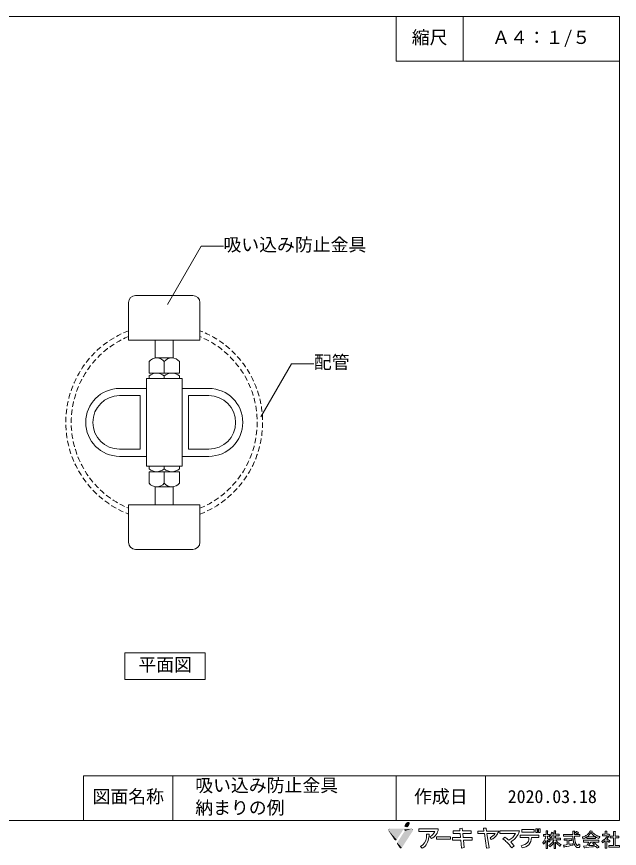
# Model space of a CAD drawing. Units: millimetres on the paper, with parts at other scales. Extents: x -135 to 135, y -94 to 92.
# Drawn here: x 0 to 135, y -94.3 to 92 of the extents above; entities that cross this region are included whole.
import ezdxf
from ezdxf.enums import TextEntityAlignment as Align

# ---------------------------------------------------------------- set-up
doc = ezdxf.new("R2010")
doc.units = ezdxf.units.MM
doc.linetypes.add('DASHED1', pattern=[1.8, 1.2, -0.6])
for name, color, linetype, lineweight in [('1-7_設備', 3, 'Continuous', 18), ('1-D_設備②', 8, 'DASHED1', 18), ('E-E', 7, 'Continuous', 18), ('F-F', 7, 'Continuous', 18)]:
    doc.layers.add(name, color=color, linetype=linetype, lineweight=lineweight)
doc.styles.add('ＭＳ ゴシック', font='')
doc.styles.get('ＭＳ ゴシック').set_extended_font_data('MS Gothic')

msp = doc.modelspace()

# ---------------------------------------------------------------- hatches: boundary and pattern name
at = {"layer": 'F-F'}
for color, points in [(70, [(87.1, -88.72, 0.09), (86.859, -89.336)]), (70, [(86.859, -89.336, 0.15), (87.504, -89.533)]), (70, [(87.691, -88.329, 0.2), (87.1, -88.72)]), (70, [(87.504, -89.533, 0.13), (87.793, -89.262)]), (70, [(87.92, -88.385, 0.2), (87.691, -88.329)]), (70, [(87.793, -89.262, 0.09), (88.033, -88.646)]), (70, [(88.033, -88.646, 0.15), (87.92, -88.385)]), (5, [(83.566, -89.865, 0.41), (83.259, -90.173)]), (5, [(83.259, -90.173, 0.12), (83.296, -90.316)]), (5, [(88.788, -90.172, 0.41), (88.475, -89.865)]), (5, [(88.739, -90.337, 0.17), (88.788, -90.172)]), (5, [(84.643, -92.377, 0.2), (84.862, -92.471)]), (5, [(84.862, -92.471, 0.25), (85.119, -92.331)]), (5, [(85.249, -92.97, 0.16), (85.193, -93.144)]), (5, [(85.193, -93.144, 0.15), (85.246, -93.317)]), (5, [(85.816, -94.181, 0.19), (86.027, -94.266)]), (5, [(86.027, -94.266, 0.26), (86.289, -94.12)])]:
    msp.add_hatch(color=color, dxfattribs=at).paths.add_polyline_path(points)

# ---------------------------------------------------------------- linework, layer by layer
at = {"layer": '1-7_設備'}
for p, q in [((25.059, 27.956), (25.059, 19.556)), ((26.659, 29.556), (39.459, 29.556)), ((41.059, 27.956), (41.059, 19.556)), ((25.059, 19.556), (41.059, 19.556)), ((35.059, 19.556), (35.059, 15.556)), ((33.059, 14.756), (33.059, 12.156)), ((36.459, 14.756), (36.459, 12.156)), ((29.659, 11.556), (29.659, 10.956)), ((33.059, 11.556), (33.059, 10.956)), ((36.459, 11.556), (36.459, 10.956)), ((29.059, -8.705), (29.059, 10.956)), ((29.059, 10.956), (37.059, 10.956)), ((29.059, 8.726), (23.068, 8.726)), ((37.059, 8.726), (43.05, 8.726)), ((27.659, -4.874), (23.068, -4.874)), ((38.459, -4.874), (43.05, -4.874)), ((29.059, -6.474), (23.068, -6.474)), ((37.059, -6.474), (43.05, -6.474)), ((29.659, -9.305), (29.659, -8.705)), ((33.059, -9.305), (33.059, -8.705)), ((36.459, -9.305), (36.459, -8.705)), ((33.059, -12.505), (33.059, -9.905)), ((36.459, -12.505), (36.459, -9.905)), ((35.059, -17.305), (35.059, -13.305)), ((25.059, -17.305), (41.059, -17.305)), ((25.059, -25.705), (25.059, -17.305)), ((41.059, -25.705), (41.059, -17.305)), ((26.659, -27.305), (39.459, -27.305))]:
    msp.add_line(p, q, dxfattribs=at)
for points in [[(31.059, 19.556), (31.059, 15.556), (35.059, 15.556)], [(29.659, 14.756), (29.659, 12.156), (36.459, 12.156)], [(29.059, -8.705), (37.059, -8.705), (37.059, 10.956)], [(27.659, -4.874), (27.659, 7.126), (23.068, 7.126)], [(38.459, -4.874), (38.459, 7.126), (43.05, 7.126)], [(29.659, -12.505), (29.659, -9.905), (36.459, -9.905)], [(31.059, -17.305), (31.059, -13.305), (35.059, -13.305)]]:
    msp.add_lwpolyline(points, dxfattribs=at)
for centre, radius, start, end in [((26.659, 27.956), 1.6, 90, 180), ((39.459, 27.956), 1.6, 0, 90), ((31.359, 13.35), 2.206, 39.598, 140.402), ((34.759, 13.35), 2.206, 39.598, 140.402), ((31.359, 9.448), 2.708, 51.12, 128.88), ((34.759, 9.448), 2.708, 51.12, 128.88), ((23.068, 1.126), 7.6, 90, 270), ((43.05, 1.126), 7.6, 270, 90), ((23.068, 1.126), 6, 90, 270), ((43.05, 1.126), 6, 270, 90), ((31.359, -7.197), 2.708, 231.12, 308.88), ((34.759, -7.197), 2.708, 231.12, 308.88), ((31.359, -11.099), 2.206, 219.598, 320.402), ((34.759, -11.099), 2.206, 219.598, 320.402), ((26.659, -25.705), 1.6, 180, 270), ((39.459, -25.705), 1.6, 270, 0)]:
    msp.add_arc(centre, radius, start, end, dxfattribs=at)
at = {"layer": '1-D_設備②'}
for radius, start, end in [(22.04, 111.283, 248.717), (22.04, 291.283, 68.717), (20.822, 112.595, 247.405), (20.822, 292.595, 67.405)]:
    msp.add_arc((33.059, 1.126), radius, start, end, dxfattribs=at)
at = {"layer": 'E-E'}
for p, q in [((41.32, 40.59), (33.776, 27.523)), ((41.32, 40.59), (46.32, 40.59)), ((61.572, 14.274), (54.699, 2.37)), ((61.572, 14.274), (66.572, 14.274)), ((24.253, -56.462), (24.253, -50.462)), ((24.253, -50.462), (42.253, -50.462)), ((42.253, -50.462), (42.253, -56.462)), ((42.253, -56.462), (24.253, -56.462))]:
    msp.add_line(p, q, dxfattribs=at)
at = {"layer": 'F-F'}
for p, q in [((100, 92), (100, 82)), ((15, -88), (15, -78)), ((35, -88), (35, -78)), ((85, -88), (85, -78)), ((105, -88), (105, -78)), ((90.113, -90.473), (93.651, -90.473)), ((91.771, -91.098), (92.37, -91.056)), ((97.803, -90.345), (97.803, -90.91)), ((99.285, -90.345), (97.803, -90.345)), ((97.803, -90.91), (99.343, -90.91)), ((99.787, -89.75), (99.231, -89.815)), ((99.231, -89.815), (99.285, -90.345)), ((99.343, -90.91), (99.438, -91.849)), ((99.849, -90.345), (99.787, -89.75)), ((101.838, -90.345), (99.849, -90.345)), ((99.907, -90.91), (101.835, -90.91)), ((100.004, -91.849), (99.907, -90.91)), ((101.835, -90.91), (101.838, -90.345)), ((103.322, -90.379), (103.322, -90.944)), ((104.674, -90.379), (103.322, -90.379)), ((103.322, -90.944), (104.759, -90.944)), ((105.139, -89.707), (104.583, -89.772)), ((104.583, -89.772), (104.674, -90.379)), ((104.759, -90.944), (105.247, -94.204)), ((105.241, -90.379), (105.139, -89.707)), ((107.975, -90.379), (105.241, -90.379)), ((105.808, -94.122), (105.327, -90.944)), ((105.327, -90.944), (107.167, -90.944)), ((108.222, -90.926), (111.727, -90.926)), ((120.731, -91.058), (121.521, -91.058)), ((121.521, -91.058), (121.521, -91.454)), ((132.223, -90.4), (131.839, -90.4)), ((92.932, -92.059), (92.549, -91.613)), ((97.589, -91.849), (97.589, -92.414)), ((99.438, -91.849), (97.589, -91.849)), ((97.589, -92.414), (99.496, -92.414)), ((99.496, -92.414), (99.676, -94.187)), ((102.033, -91.849), (100.004, -91.849)), ((100.063, -92.414), (102.031, -92.414)), ((100.238, -94.105), (100.063, -92.414)), ((102.031, -92.414), (102.033, -91.849)), ((106.32, -92.316), (106.047, -91.887)), ((108.936, -92.141), (109.345, -91.743)), ((112.787, -91.868), (114.7, -91.868)), ((115.313, -91.868), (116.935, -91.868)), ((118.547, -91.541), (117.987, -91.541)), ((118.569, -92.551), (118.569, -94.263)), ((118.887, -91.541), (119.37, -91.541)), ((120.38, -92.376), (119.392, -92.376)), ((120.402, -91.454), (120.402, -91.98)), ((120.402, -92.902), (120.402, -94.263)), ((120.731, -91.454), (120.731, -91.98)), ((120.731, -91.454), (121.521, -91.454)), ((120.764, -92.376), (121.807, -92.376)), ((124.584, -91.541), (122.476, -91.541)), ((124.331, -92.156), (122.652, -92.156)), ((122.652, -92.156), (122.652, -92.463)), ((123.333, -92.463), (122.652, -92.463)), ((123.662, -92.477), (124.331, -92.477)), ((124.331, -92.156), (124.331, -92.477)), ((124.946, -91.541), (126.142, -91.541)), ((130.434, -92.463), (126.933, -92.463)), ((126.933, -92.463), (126.933, -92.858)), ((128.162, -92.858), (126.933, -92.858)), ((127.745, -91.717), (127.745, -92.024)), ((128.557, -92.858), (130.434, -92.858)), ((130.434, -92.463), (130.434, -92.858)), ((132.322, -91.454), (131.202, -91.454)), ((131.839, -92.551), (131.839, -94.22)), ((133.672, -91.893), (132.937, -91.893)), ((133.672, -91.893), (133.672, -93.649)), ((134.056, -91.497), (134.846, -91.497)), ((134.056, -91.893), (134.056, -93.649)), ((134.056, -91.893), (134.846, -91.893)), ((134.846, -91.497), (134.846, -91.893)), ((90.815, -94.219), (90.433, -93.82)), ((99.676, -94.187), (100.238, -94.105)), ((105.247, -94.204), (105.808, -94.122)), ((111.418, -93.722), (110.885, -94.141)), ((113.198, -94.182), (112.968, -93.679)), ((132.662, -93.649), (132.662, -94)), ((133.672, -93.649), (132.662, -93.649)), ((135, -94), (132.662, -94)), ((134.056, -93.649), (135, -93.649)), ((135, -93.649), (135, -94))]:
    msp.add_line(p, q, dxfattribs=at)
for points in [[(-135, 92), (135, 92), (135, -88), (-135, -88)], [(85, 92), (85, 82), (135, 82)], [(135, -78), (40.118, -78), (15, -78)], [(94.447, -89.913), (90.113, -89.913), (90.113, -90.473)], [(112.613, -90.361), (108.222, -90.361), (108.222, -90.926)], [(113.122, -90.071), (113.122, -90.636), (115.909, -90.636)], [(115.909, -90.636), (115.912, -90.071), (113.122, -90.071)], [(118.569, -91.146), (117.987, -91.146), (117.987, -91.541)], [(118.876, -90.312), (118.569, -90.312), (118.569, -91.146)], [(118.876, -90.312), (118.942, -90.356), (118.898, -90.4), (118.887, -90.444), (118.887, -91.146)], [(118.887, -91.146), (119.37, -91.146), (119.37, -91.541)], [(119.875, -90.663), (119.853, -90.663), (119.842, -90.707), (119.82, -90.751), (119.798, -90.839), (119.776, -90.883), (119.765, -90.927), (119.743, -90.971), (119.732, -91.015), (119.688, -91.102), (119.678, -91.146), (119.612, -91.278), (119.579, -91.322), (119.535, -91.41), (119.403, -91.585), (119.359, -91.629), (119.491, -91.761), (119.524, -91.805), (119.612, -91.893)], [(119.875, -90.663), (120.051, -90.707), (120.204, -90.751), (120.204, -90.795), (120.138, -90.839), (120.128, -90.883), (120.106, -90.927), (120.084, -91.015), (120.062, -91.058)], [(120.72, -90.312), (120.402, -90.312), (120.402, -91.058), (120.062, -91.058)], [(120.72, -90.312), (120.775, -90.356), (120.731, -90.4), (120.731, -91.058)], [(124.573, -91.146), (122.476, -91.146), (122.476, -91.541)], [(124.99, -90.4), (124.573, -90.4), (124.573, -91.146)], [(124.99, -90.4), (125.012, -90.444), (124.946, -90.532), (124.946, -91.146)], [(124.946, -91.146), (126.142, -91.146), (126.142, -91.541)], [(125.451, -90.488), (125.407, -90.488), (125.352, -90.532), (125.308, -90.575), (125.198, -90.663), (125.155, -90.707), (125.198, -90.751), (125.275, -90.795), (125.341, -90.839), (125.561, -91.015)], [(125.451, -90.488), (125.605, -90.575), (125.659, -90.619), (125.725, -90.663), (125.78, -90.707), (125.824, -90.751), (125.857, -90.795), (125.747, -90.883), (125.703, -90.927), (125.594, -91.015), (125.561, -91.015)], [(128.557, -90.356), (128.491, -90.356), (128.447, -90.444), (128.414, -90.488), (128.392, -90.532), (128.327, -90.619), (128.305, -90.663), (128.206, -90.795), (128.162, -90.839), (128.096, -90.927), (127.92, -91.102), (127.866, -91.146), (127.822, -91.19), (127.712, -91.278), (127.514, -91.41), (127.361, -91.497), (127.185, -91.585), (126.966, -91.673), (126.834, -91.717), (126.724, -91.761), (126.735, -91.805), (126.757, -91.849), (126.768, -91.893), (126.79, -91.937), (126.801, -91.98), (126.823, -92.024), (126.834, -92.068), (126.856, -92.112)], [(128.678, -90.707), (128.7, -90.751), (128.733, -90.795), (128.755, -90.839), (128.985, -91.146), (129.205, -91.366), (129.369, -91.497), (129.567, -91.629), (129.644, -91.673), (127.778, -91.673)], [(128.678, -90.707), (128.645, -90.707), (128.612, -90.751), (128.59, -90.795), (128.557, -90.839), (128.535, -90.883), (128.338, -91.146), (128.294, -91.19), (128.261, -91.234), (127.997, -91.497), (127.778, -91.673)], [(128.557, -90.356), (128.864, -90.4), (128.908, -90.444), (128.864, -90.488), (128.875, -90.532), (129.007, -90.707), (129.095, -90.795), (129.128, -90.839), (129.172, -90.883), (129.227, -90.927), (129.271, -90.971), (129.435, -91.102), (129.633, -91.234), (129.786, -91.322), (129.962, -91.41), (130.182, -91.497), (130.302, -91.541), (130.445, -91.585), (130.599, -91.629), (130.588, -91.673), (130.544, -91.761), (130.533, -91.805), (130.489, -91.893), (130.478, -91.937), (130.434, -92.024), (130.412, -92.024)], [(131.839, -90.4), (131.839, -91.102), (131.202, -91.102), (131.202, -91.454)], [(132.223, -90.4), (132.179, -90.444), (132.168, -90.488), (132.168, -91.058), (132.19, -91.102)], [(132.618, -91.058), (132.838, -91.278), (132.794, -91.322), (132.728, -91.366), (132.662, -91.497), (132.629, -91.541), (132.585, -91.629), (132.552, -91.673), (132.53, -91.717), (132.432, -91.849), (132.41, -91.893), (132.245, -92.112), (132.201, -92.156), (132.168, -92.2), (132.256, -92.244), (132.377, -92.288), (132.574, -92.376), (132.662, -92.419), (132.816, -92.507), (132.882, -92.551), (132.904, -92.595), (132.75, -92.902), (132.706, -92.902)], [(132.618, -91.058), (132.585, -91.058), (132.563, -91.102), (132.19, -91.102)], [(134.1, -90.488), (133.672, -90.488), (133.672, -91.497)], [(134.1, -90.488), (134.122, -90.532), (134.078, -90.575), (134.056, -90.619), (134.056, -91.497)], [(116.935, -91.868), (116.938, -91.303), (112.787, -91.303), (112.787, -91.868)], [(118.547, -91.541), (118.525, -91.629), (118.525, -91.673), (118.492, -91.805), (118.47, -91.849), (118.437, -91.98), (118.415, -92.024), (118.404, -92.068), (118.382, -92.112), (118.371, -92.156), (118.327, -92.244), (118.316, -92.288), (118.251, -92.419), (118.218, -92.463), (118.174, -92.551), (118.141, -92.595), (118.119, -92.639), (117.987, -92.815), (117.943, -92.858), (117.91, -92.902), (117.866, -92.946), (117.866, -92.99), (117.888, -93.034), (117.921, -93.078), (117.943, -93.122), (117.976, -93.166), (117.998, -93.21), (118.031, -93.254), (118.053, -93.298)], [(118.569, -92.551), (118.536, -92.551), (118.492, -92.639), (118.481, -92.683), (118.415, -92.815), (118.382, -92.858), (118.338, -92.946), (118.273, -93.034), (118.251, -93.078), (118.152, -93.21), (118.108, -93.254), (118.075, -93.298), (118.053, -93.298)], [(118.942, -92.463), (118.887, -92.463), (118.887, -94.263), (118.569, -94.263)], [(118.887, -91.541), (118.887, -92.024), (119.019, -92.112), (119.184, -92.244), (119.403, -92.463), (119.469, -92.551), (119.304, -92.771), (119.26, -92.815), (119.227, -92.858)], [(118.942, -92.463), (118.986, -92.507), (119.118, -92.683), (119.14, -92.727), (119.173, -92.771), (119.195, -92.815), (119.227, -92.858)], [(120.38, -92.376), (120.358, -92.419), (120.325, -92.463), (120.303, -92.507), (120.204, -92.639), (120.182, -92.683), (120.149, -92.727), (120.106, -92.771), (120.007, -92.902), (119.919, -92.99), (119.886, -93.034), (119.71, -93.21), (119.656, -93.254), (119.612, -93.298), (119.557, -93.341), (119.513, -93.385), (119.458, -93.429), (119.392, -93.473), (119.227, -93.605), (119.293, -93.737), (119.326, -93.78), (119.392, -93.912)], [(120.402, -91.98), (119.392, -91.98), (119.392, -92.376)], [(120.402, -92.902), (120.38, -92.902), (120.347, -92.946), (120.325, -92.99), (120.292, -93.034), (120.27, -93.078), (120.106, -93.298), (120.062, -93.341), (120.029, -93.385), (119.765, -93.649), (119.491, -93.868), (119.425, -93.912), (119.392, -93.912)], [(120.402, -91.454), (119.908, -91.454), (119.842, -91.585), (119.809, -91.629), (119.765, -91.717), (119.634, -91.893), (119.612, -91.893)], [(120.775, -92.902), (120.731, -92.902), (120.731, -94.263), (120.402, -94.263)], [(120.731, -91.98), (121.807, -91.98), (121.807, -92.376)], [(120.764, -92.376), (120.786, -92.419), (120.984, -92.683), (121.028, -92.727), (121.06, -92.771), (121.148, -92.858), (121.203, -92.902), (121.247, -92.946), (121.521, -93.166), (121.851, -93.385), (121.928, -93.429), (121.884, -93.517), (121.851, -93.561), (121.741, -93.78), (121.686, -93.78)], [(120.775, -92.902), (120.874, -93.034), (120.918, -93.078), (120.951, -93.122), (120.995, -93.166), (121.028, -93.21), (121.203, -93.385), (121.258, -93.429), (121.302, -93.473), (121.412, -93.561), (121.456, -93.605), (121.51, -93.649), (121.576, -93.693), (121.686, -93.78)], [(123.333, -92.463), (123.333, -93.429), (123.069, -93.473), (122.696, -93.517), (122.498, -93.561), (122.542, -93.737), (122.542, -93.78), (122.586, -93.956), (122.619, -94)], [(123.662, -92.463), (123.662, -92.477), (123.662, -93.341)], [(124.584, -91.541), (124.584, -91.585), (124.595, -91.629), (124.595, -91.849), (124.606, -91.893), (124.606, -92.024), (124.617, -92.068), (124.617, -92.156), (124.628, -92.2), (124.628, -92.244), (124.639, -92.288), (124.639, -92.332), (124.65, -92.376), (124.65, -92.419), (124.672, -92.507), (124.672, -92.551), (124.705, -92.683), (124.705, -92.727), (124.759, -92.946), (124.781, -92.99), (124.814, -93.122), (124.836, -93.166), (124.847, -93.21), (124.913, -93.341), (124.924, -93.385), (124.946, -93.429), (124.979, -93.473), (125.023, -93.561), (125.056, -93.605), (125.078, -93.649), (125.209, -93.824), (125.297, -93.912), (125.352, -93.956), (125.484, -94.044), (125.594, -94.088)], [(124.946, -91.541), (124.946, -91.629), (124.957, -91.673), (124.957, -91.761), (124.968, -91.805), (124.968, -91.893), (124.979, -91.937), (124.979, -91.98), (124.99, -92.024), (124.99, -92.112), (125.001, -92.156), (125.001, -92.2), (125.023, -92.288), (125.023, -92.332), (125.034, -92.376), (125.034, -92.419), (125.067, -92.551), (125.067, -92.595), (125.133, -92.858), (125.155, -92.902), (125.176, -92.99), (125.198, -93.034), (125.209, -93.078), (125.341, -93.341), (125.374, -93.385), (125.396, -93.429), (125.429, -93.473), (125.473, -93.517), (125.506, -93.561), (125.561, -93.605), (125.637, -93.649)], [(127.745, -91.717), (127.712, -91.717), (127.514, -91.849), (127.284, -91.98), (127.086, -92.068), (126.977, -92.112), (126.856, -92.112)], [(128.162, -92.858), (128.129, -92.902), (128.041, -93.078), (128.008, -93.122), (127.92, -93.298), (127.888, -93.341), (127.8, -93.517), (127.767, -93.561), (127.701, -93.693), (127.075, -93.737), (126.998, -93.78), (127.009, -93.824), (127.031, -93.868), (127.097, -94.132), (127.13, -94.176)], [(129.732, -91.717), (129.666, -91.717), (129.666, -92.024), (127.745, -92.024)], [(128.557, -92.858), (128.513, -92.946), (128.48, -92.99), (128.458, -93.034), (128.425, -93.078), (128.381, -93.166), (128.349, -93.21), (128.327, -93.254), (128.294, -93.298), (128.25, -93.385), (128.217, -93.429), (128.195, -93.473), (128.162, -93.517), (128.118, -93.605), (128.085, -93.649)], [(129.314, -92.99), (129.271, -92.99), (129.007, -93.166), (129.051, -93.21), (129.38, -93.473), (129.424, -93.517), (129.479, -93.561), (129.238, -93.605), (128.645, -93.649), (128.085, -93.649)], [(129.314, -92.99), (129.424, -93.078), (129.49, -93.122), (129.71, -93.298), (129.753, -93.341), (129.863, -93.429), (129.907, -93.473), (129.962, -93.517), (130.05, -93.605), (130.105, -93.649), (130.236, -93.78), (130.269, -93.824), (130.313, -93.868), (130.379, -93.956), (130.401, -94), (130.324, -94.044), (130.193, -94.132), (130.116, -94.176), (130.05, -94.176)], [(129.732, -91.717), (129.885, -91.805), (130.061, -91.893), (130.28, -91.98), (130.412, -92.024)], [(132.322, -91.454), (132.3, -91.497), (132.267, -91.541), (132.245, -91.585), (132.179, -91.673), (132.157, -91.717), (132.091, -91.805), (132.047, -91.849), (131.982, -91.937), (131.938, -91.98), (131.905, -92.024), (131.729, -92.2), (131.674, -92.244), (131.63, -92.288), (131.521, -92.376), (131.455, -92.419), (131.4, -92.463), (131.202, -92.595), (131.125, -92.639), (131.06, -92.683), (131.104, -92.771), (131.114, -92.815), (131.202, -92.99)], [(131.839, -92.551), (131.817, -92.551), (131.773, -92.595), (131.554, -92.771), (131.488, -92.815), (131.433, -92.858), (131.301, -92.946), (131.224, -92.99), (131.202, -92.99)], [(132.19, -92.551), (132.168, -92.551), (132.168, -94.22), (131.839, -94.22)], [(132.19, -92.551), (132.267, -92.595), (132.53, -92.771), (132.64, -92.858), (132.706, -92.902)], [(133.672, -91.497), (132.937, -91.497), (132.937, -91.893)], [(124.573, -93.254), (124.584, -93.298), (124.584, -93.341), (124.606, -93.429), (124.606, -93.473), (124.617, -93.517), (124.54, -93.561), (124.123, -93.649), (123.684, -93.737), (123.223, -93.824), (122.981, -93.868), (122.729, -93.912), (122.674, -93.956), (122.652, -94), (122.619, -94)], [(124.573, -93.254), (124.452, -93.254), (124.211, -93.298), (123.947, -93.341), (123.662, -93.341)], [(125.89, -93.298), (125.978, -93.341), (126.175, -93.429), (126.175, -93.473), (126.153, -93.561), (126.153, -93.605), (126.131, -93.693), (126.131, -93.737), (126.109, -93.824), (126.109, -93.868), (126.098, -93.912), (126.055, -94), (126.022, -94.044), (125.967, -94.088), (125.594, -94.088)], [(125.89, -93.298), (125.813, -93.298), (125.813, -93.385), (125.802, -93.429), (125.802, -93.473), (125.791, -93.517), (125.791, -93.561), (125.769, -93.605), (125.736, -93.649), (125.637, -93.649)], [(129.764, -93.868), (129.589, -93.868), (129.194, -93.912), (128.788, -93.956), (127.602, -94.088), (127.24, -94.132), (127.174, -94.176), (127.13, -94.176)], [(129.764, -93.868), (129.808, -93.912), (129.863, -93.956), (129.896, -94), (129.94, -94.044), (129.973, -94.088), (130.017, -94.132), (130.05, -94.176)]]:
    msp.add_lwpolyline(points, dxfattribs=at)
for points in [[(116.269, -89.871), (116.269, -90.702), (116.689, -90.702), (116.689, -89.871)], [(116.854, -89.871), (116.854, -90.702), (117.274, -90.702), (117.274, -89.871)], [(97.191, -92.232), (97.193, -91.667), (94.061, -91.667), (94.061, -92.232)]]:
    msp.add_lwpolyline(points, close=True, dxfattribs=at)
for centre, radius, start, end in [((88.248, -91.237), 4.127, 321.70219, 2.51808), ((87.92, -91.573), 3.881, 355.59126, 7.04088), ((91.903, -89.887), 1.843, 290.51409, 341.45837), ((91.824, -89.669), 2.635, 294.8858, 354.69747), ((104.806, -89.292), 2.876, 295.56538, 324.94095), ((104.909, -89.377), 3.26, 295.64126, 325.26891), ((104.741, -89.43), 3.37, 327.63749, 343.65418), ((108.582, -89.337), 3.524, 298.08031, 333.1921), ((107.056, -87.951), 6.144, 318.37205, 332.10657), ((111.108, -90.197), 1.514, 335.50113, 353.79682), ((89.438, -91.682), 2.358, 294.95827, 355.39657), ((103.133, -99.803), 9.611, 45.98543, 52.85886), ((103.434, -100.195), 10.314, 48.70056, 55.02812), ((99.938, -102.448), 13.741, 37.19387, 44.0673), ((107, -87.437), 6.536, 304.1408, 315.32696), ((103.277, -99.935), 10.242, 37.35157, 43.80171), ((112.644, -91.198), 2.502, 277.43741, 318.2533), ((113.035, -91.909), 2.278, 274.09817, 1.03795), ((113.136, -92.087), 1.58, 330.51445, 7.9511), ((89.831, -91.921), 2.5, 293.16671, 311.4624)]:
    msp.add_arc(centre, radius, start, end, dxfattribs=at)
at = {"layer": 'F-F', "color": 70}
for points in [[(87.1, -88.72), (86.859, -89.336), (88.033, -88.646), (87.793, -89.262)], [(86.859, -89.336), (87.504, -89.533), (87.793, -89.262)], [(87.691, -88.329), (87.1, -88.72), (87.92, -88.385), (88.033, -88.646)]]:
    msp.add_solid(points, dxfattribs=at)
at = {"layer": 'F-F', "color": 5}
for points in [[(88.475, -89.865), (83.259, -90.173), (86.737, -90.056)], [(88.475, -89.865), (83.566, -89.865), (83.259, -90.173)], [(83.259, -90.173), (86.587, -90.091), (86.737, -90.056)], [(83.259, -90.173), (85.119, -92.331), (86.587, -90.091)], [(83.259, -90.173), (84.862, -92.471), (85.119, -92.331)], [(83.259, -90.173), (84.643, -92.377), (84.862, -92.471)], [(83.259, -90.173), (83.296, -90.316), (84.643, -92.377)], [(88.475, -89.865), (86.913, -90.403), (85.249, -92.97)], [(85.249, -92.97), (88.788, -90.172), (88.475, -89.865)], [(85.249, -92.97), (88.739, -90.337), (88.788, -90.172)], [(85.249, -92.97), (86.289, -94.12), (88.739, -90.337)], [(88.475, -89.865), (86.737, -90.056), (86.878, -90.118)], [(88.475, -89.865), (86.878, -90.118), (86.943, -90.185)], [(88.475, -89.865), (86.948, -90.346), (86.913, -90.403)], [(88.475, -89.865), (86.943, -90.185), (86.948, -90.346)], [(85.249, -92.97), (85.193, -93.144), (85.246, -93.317)], [(85.249, -92.97), (85.246, -93.317), (85.816, -94.181)], [(85.249, -92.97), (86.027, -94.266), (86.289, -94.12)], [(85.249, -92.97), (85.816, -94.181), (86.027, -94.266)]]:
    msp.add_solid(points, dxfattribs=at)

# ---------------------------------------------------------------- texts
at = {"layer": 'E-E', "style": 'ＭＳ ゴシック'}
for s, p in [('縮尺', (88.5, 85)), ('Ａ４：１/５', (106.5, 85)), ('吸い込み防止金具', (46.32, 38.59)), ('配管', (66.572, 12.274)), ('平面図', (27.253, -55.462)), ('吸い込み防止金具', (40, -82.5)), ('図面名称', (17, -85)), ('作成日', (89, -85)), ('2020.03.18', (110, -85)), ('納まりの例', (40, -87.5))]:
    msp.add_text(s, height=2.933, dxfattribs=at).set_placement(p, align=Align.BOTTOM_LEFT)

doc.saveas('drawing.dxf')
